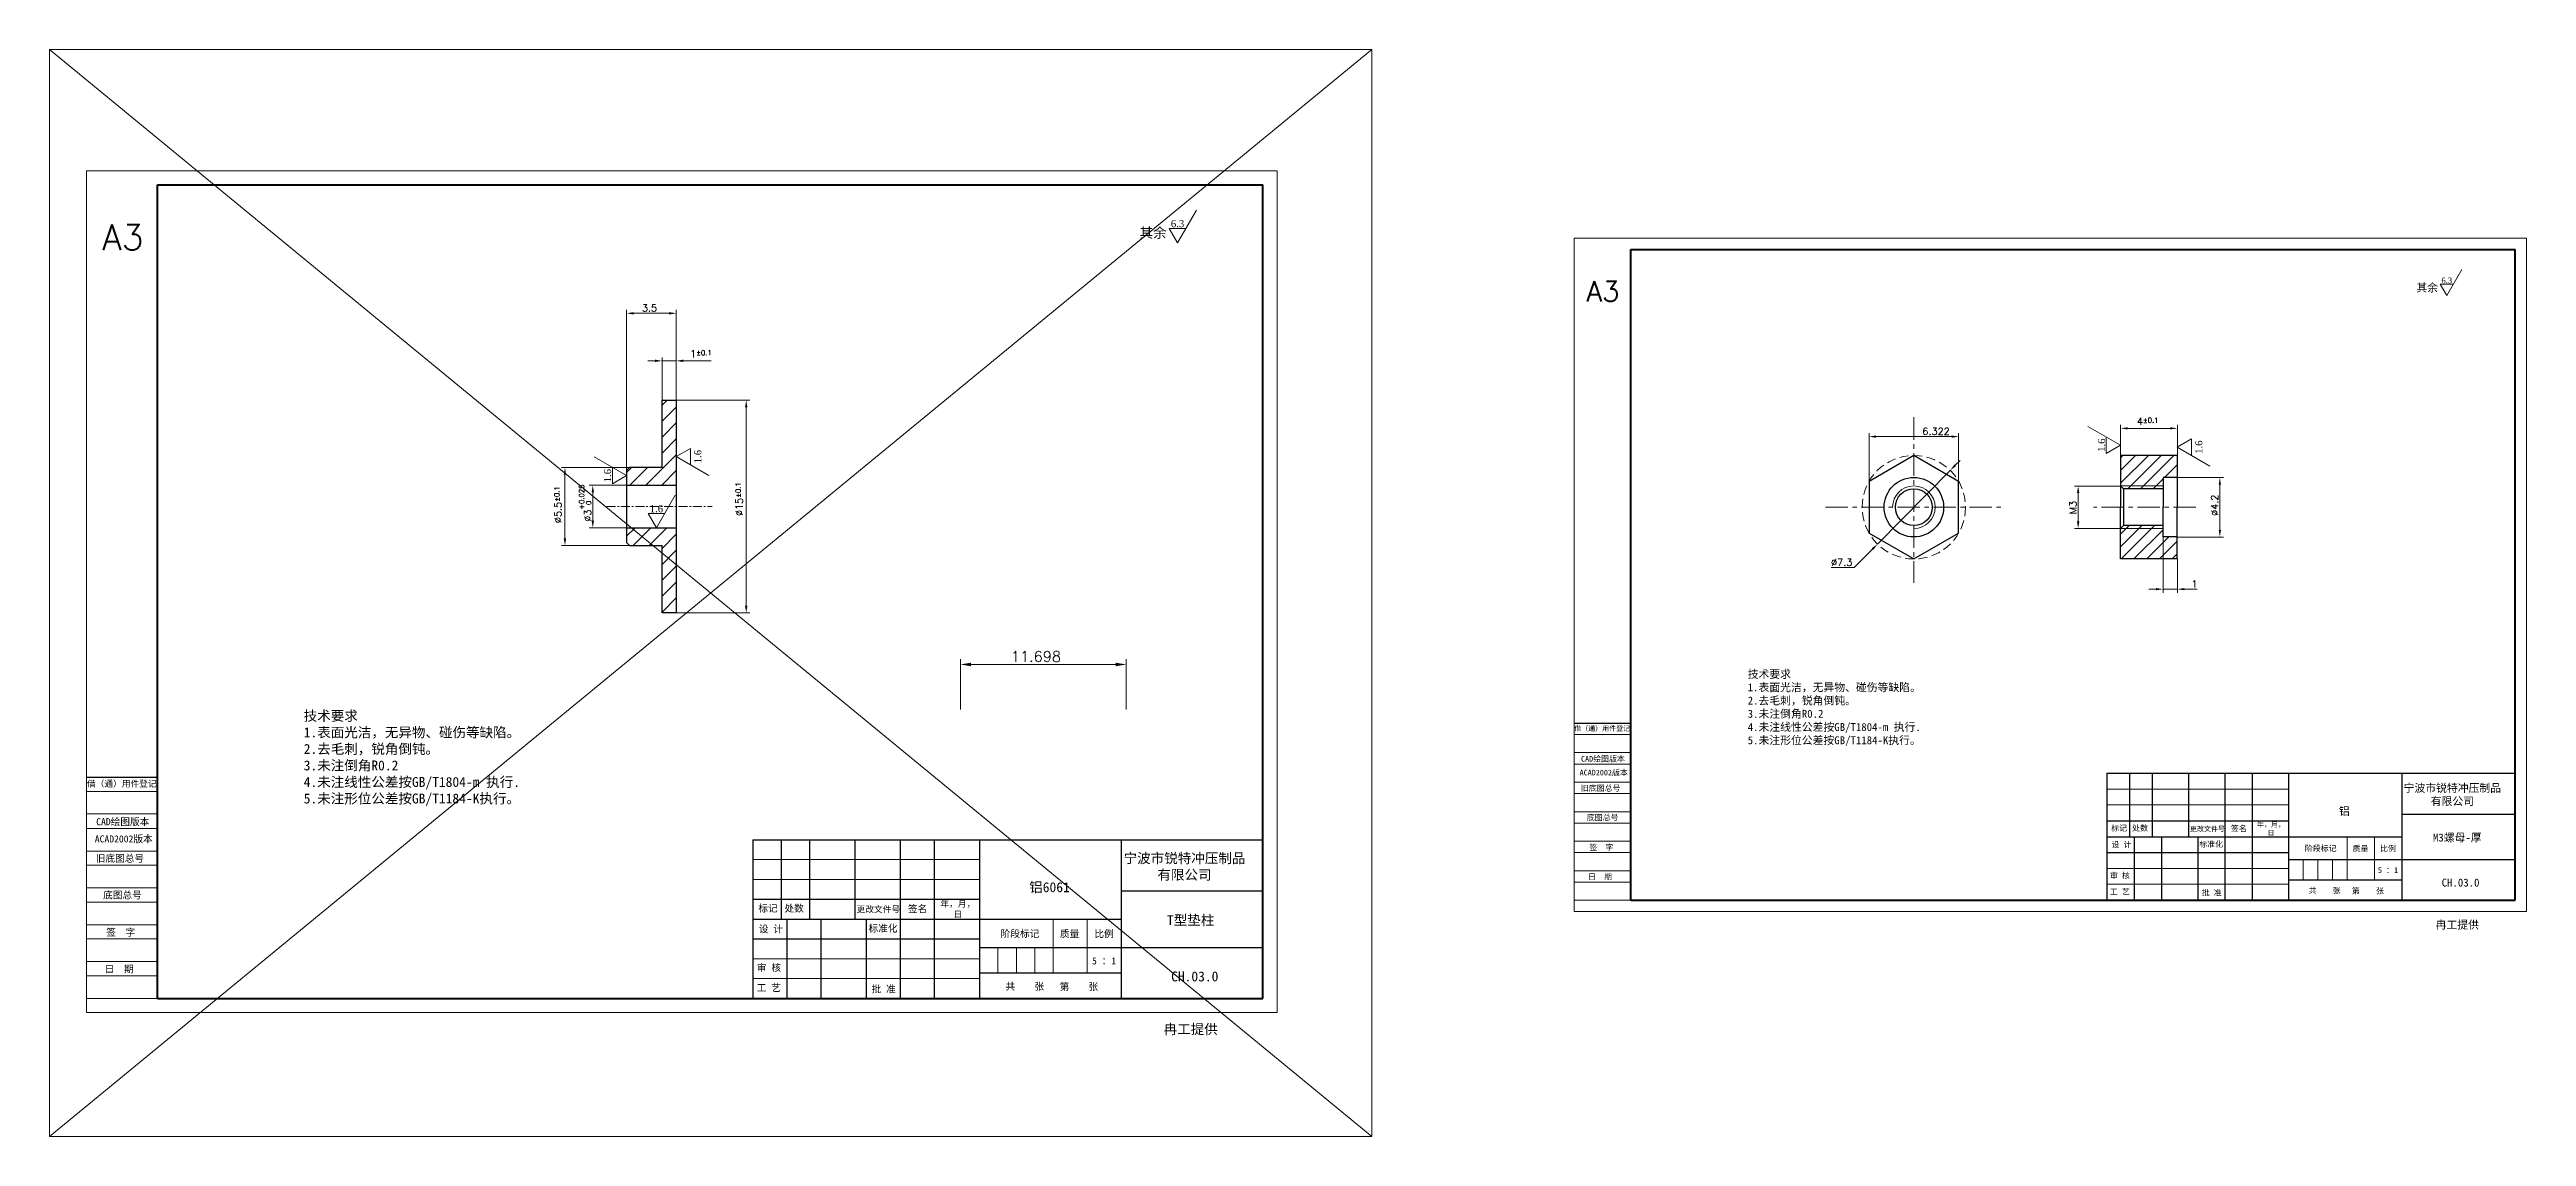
# Model space of a CAD drawing. Header units: millimetres. Extents: x 2517 to 6633, y 792 to 3241.
# Drawn here: x 3270.5 to 3445.3, y 2133.9 to 2210.6 of the extents above; entities that cross this region are included whole.
import ezdxf

# ---------------------------------------------------------------- set-up
doc = ezdxf.new("R2010")
doc.units = ezdxf.units.MM
doc.linetypes.add('CENTER', pattern=[50.8, 31.75, -6.35, 6.35, -6.35])
doc.linetypes.add('HIDDEN', pattern=[9.525, 6.35, -3.175])
for name, color, linetype, lineweight in [('中心线', 1, 'CENTER', 9), ('填充', 3, 'Continuous', 9), ('实线', 7, 'Continuous', 25), ('尺寸标注', 2, 'Continuous', 9), ('引导线', 6, 'Continuous', 9), ('文本', 3, 'Continuous', 15), ('粗实线', 9, 'Continuous', 50), ('虚线', 4, 'HIDDEN', 13)]:
    doc.layers.add(name, color=color, linetype=linetype, lineweight=lineweight)
doc.styles.add('st', font='txt.shx')
doc.styles.get("Standard").update_dxf_attribs({"font": 'simfang.ttf'})
doc.dimstyles.new('st0.2', dxfattribs={"dimscale": 0.2, "dimtxt": 2.5, "dimasz": 2.5, "dimexe": 1.25, "dimexo": 0, "dimtad": 1, "dimtoh": 1, "dimdec": 3, "dimdsep": 46, "dimtxsty": 'st', "dimcen": 0, "dimclrd": 256, "dimclre": 256, "dimclrt": 256, "dimadec": 4, "dimazin": 2, "dimtfac": 1, "dimtdec": 3, "dimtmove": 0, "dimatfit": 1, "dimfxl": 0, "dimlwd": -1, "dimlwe": -1, "dimarcsym": 0})
doc.dimstyles.new('st0.3', dxfattribs={"dimscale": 0.3, "dimtxt": 2.5, "dimasz": 2.5, "dimexe": 1.25, "dimexo": 0, "dimtad": 1, "dimtoh": 1, "dimdec": 3, "dimdsep": 46, "dimtxsty": 'st', "dimcen": 0, "dimclrd": 256, "dimclre": 256, "dimclrt": 256, "dimadec": 4, "dimazin": 2, "dimtfac": 1, "dimtdec": 3, "dimtmove": 0, "dimatfit": 1, "dimfxl": 0, "dimlwd": -1, "dimlwe": -1, "dimarcsym": 0})

# ---------------------------------------------------------------- blocks, each defined once
blk = doc.blocks.new('*D73')
at = {"layer": 'Defpoints', "color": 0, "ltscale": 0.2, "transparency": 16777216}
for p in [(3311.21, 2179.88), (3308.82, 2176.88), (3311.21, 2176.88)]:
    blk.add_point(p, dxfattribs=at)
at = {"layer": '尺寸标注', "ltscale": 0.2, "transparency": 16777216}
for p, q in [((3311.21, 2179.88), (3308.57, 2179.88)), ((3308.82, 2179.38), (3308.82, 2177.38)), ((3311.21, 2176.88), (3308.57, 2176.88))]:
    blk.add_line(p, q, dxfattribs=at)
for points in [[(3308.74, 2179.38), (3308.91, 2179.38), (3308.82, 2179.88)], [(3308.74, 2177.38), (3308.91, 2177.38), (3308.82, 2176.88)]]:
    blk.add_solid(points, dxfattribs=at)
at = {"layer": '尺寸标注', "ltscale": 0.2, "transparency": 16777216, "insert": (3308.28, 2178.62), "char_height": 0.5, "attachment_point": 5, "rotation": 90, "style": 'st'}
blk.add_mtext('%%C3{}{\\H0.71x;\\C3;\\S+0.025^  0;}', dxfattribs=at)
blk = doc.blocks.new('*D74')
at = {"layer": 'Defpoints', "color": 0, "ltscale": 0.2, "transparency": 16777216}
for p in [(3314.71, 2185.88), (3314.71, 2170.88), (3319.65, 2170.88)]:
    blk.add_point(p, dxfattribs=at)
at = {"layer": '尺寸标注', "ltscale": 0.2, "transparency": 16777216}
for p, q in [((3314.71, 2185.88), (3319.9, 2185.88)), ((3319.65, 2185.38), (3319.65, 2171.38)), ((3314.71, 2170.88), (3319.9, 2170.88))]:
    blk.add_line(p, q, dxfattribs=at)
for points in [[(3319.56, 2185.38), (3319.73, 2185.38), (3319.65, 2185.88)], [(3319.56, 2171.38), (3319.73, 2171.38), (3319.65, 2170.88)]]:
    blk.add_solid(points, dxfattribs=at)
at = {"layer": '尺寸标注', "ltscale": 0.2, "transparency": 16777216, "insert": (3319.15, 2178.9), "char_height": 0.5, "attachment_point": 5, "rotation": 90, "style": 'st'}
blk.add_mtext('%%c15{}{\\A0;{\\H1.5x;}{\\A2;\\H0.71x;\\C3;%%p0.1}}', dxfattribs=at)
blk = doc.blocks.new('*D75')
at = {"layer": 'Defpoints', "color": 0, "ltscale": 0.2, "transparency": 16777216}
for p in [(3314.71, 2188.66), (3313.71, 2185.88), (3314.71, 2185.88)]:
    blk.add_point(p, dxfattribs=at)
at = {"layer": '尺寸标注', "ltscale": 0.2, "transparency": 16777216}
for p, q in [((3313.21, 2188.66), (3312.71, 2188.66)), ((3313.71, 2185.88), (3313.71, 2188.91)), ((3313.71, 2188.66), (3314.71, 2188.66)), ((3314.71, 2185.88), (3314.71, 2188.91)), ((3315.21, 2188.66), (3317.18, 2188.66))]:
    blk.add_line(p, q, dxfattribs=at)
for points in [[(3313.21, 2188.75), (3313.21, 2188.58), (3313.71, 2188.66)], [(3315.21, 2188.75), (3315.21, 2188.58), (3314.71, 2188.66)]]:
    blk.add_solid(points, dxfattribs=at)
at = {"layer": '尺寸标注', "ltscale": 0.2, "transparency": 16777216, "insert": (3316.45, 2189.16), "char_height": 0.5, "attachment_point": 5, "style": 'st'}
blk.add_mtext('1{}{\\A0;{\\H1.5x;}{\\A2;\\H0.71x;\\C3;%%p0.1}}', dxfattribs=at)
blk = doc.blocks.new('*D76')
at = {"layer": 'Defpoints', "color": 0, "ltscale": 0.2, "transparency": 16777216}
for p in [(3311.41, 2181.13), (3306.86, 2175.63), (3311.41, 2175.63)]:
    blk.add_point(p, dxfattribs=at)
at = {"layer": '尺寸标注', "ltscale": 0.2, "transparency": 16777216}
for p, q in [((3311.41, 2181.13), (3306.61, 2181.13)), ((3306.86, 2180.63), (3306.86, 2176.13)), ((3311.41, 2175.63), (3306.61, 2175.63))]:
    blk.add_line(p, q, dxfattribs=at)
for points in [[(3306.77, 2180.63), (3306.94, 2180.63), (3306.86, 2181.13)], [(3306.77, 2176.13), (3306.94, 2176.13), (3306.86, 2175.63)]]:
    blk.add_solid(points, dxfattribs=at)
at = {"layer": '尺寸标注', "ltscale": 0.2, "transparency": 16777216, "insert": (3306.36, 2178.51), "char_height": 0.5, "attachment_point": 5, "rotation": 90, "style": 'st'}
blk.add_mtext('%%c5.5{}{\\A0;{\\H1.5x;}{\\A2;\\H0.71x;\\C3;%%p0.1}}', dxfattribs=at)
blk = doc.blocks.new('*D77')
at = {"layer": 'Defpoints', "color": 0, "ltscale": 0.2, "transparency": 16777216}
for p in [(3420.62, 2180.43), (3420.62, 2176.23), (3423.62, 2176.23)]:
    blk.add_point(p, dxfattribs=at)
at = {"layer": '尺寸标注', "ltscale": 0.2, "transparency": 16777216}
for p, q in [((3420.62, 2180.43), (3423.87, 2180.43)), ((3423.62, 2179.93), (3423.62, 2176.73)), ((3420.62, 2176.23), (3423.87, 2176.23))]:
    blk.add_line(p, q, dxfattribs=at)
for points in [[(3423.54, 2179.93), (3423.7, 2179.93), (3423.62, 2180.43)], [(3423.54, 2176.73), (3423.7, 2176.73), (3423.62, 2176.23)]]:
    blk.add_solid(points, dxfattribs=at)
at = {"layer": '尺寸标注', "ltscale": 0.2, "transparency": 16777216, "insert": (3423.25, 2178.47), "char_height": 0.5, "attachment_point": 5, "rotation": 90, "style": 'st'}
blk.add_mtext('%%c4.2', dxfattribs=at)
blk = doc.blocks.new('*D78')
at = {"layer": 'Defpoints', "color": 0, "ltscale": 0.2, "transparency": 16777216}
for p in [(3416.62, 2183.9), (3416.62, 2181.98), (3420.62, 2181.98)]:
    blk.add_point(p, dxfattribs=at)
at = {"layer": '尺寸标注', "ltscale": 0.2, "transparency": 16777216}
for p, q in [((3416.62, 2181.98), (3416.62, 2184.15)), ((3420.12, 2183.9), (3417.12, 2183.9)), ((3420.62, 2181.98), (3420.62, 2184.15))]:
    blk.add_line(p, q, dxfattribs=at)
for points in [[(3417.12, 2183.98), (3417.12, 2183.82), (3416.62, 2183.9)], [(3420.12, 2183.98), (3420.12, 2183.82), (3420.62, 2183.9)]]:
    blk.add_solid(points, dxfattribs=at)
at = {"layer": '尺寸标注', "ltscale": 0.2, "transparency": 16777216, "insert": (3418.53, 2184.4), "char_height": 0.5, "attachment_point": 5, "style": 'st'}
blk.add_mtext('4{}{\\A0;{\\H1.5x;}{\\A2;\\H0.71x;\\C3;%%p0.1}}', dxfattribs=at)
blk = doc.blocks.new('*D79')
at = {"layer": 'Defpoints', "color": 0, "ltscale": 0.2, "transparency": 16777216}
for p in [(3416.62, 2179.83), (3413.62, 2176.83), (3416.62, 2176.83)]:
    blk.add_point(p, dxfattribs=at)
at = {"layer": '尺寸标注', "ltscale": 0.2, "transparency": 16777216}
for p, q in [((3416.62, 2179.83), (3413.37, 2179.83)), ((3413.62, 2179.33), (3413.62, 2177.33)), ((3416.62, 2176.83), (3413.37, 2176.83))]:
    blk.add_line(p, q, dxfattribs=at)
for points in [[(3413.54, 2179.33), (3413.71, 2179.33), (3413.62, 2179.83)], [(3413.54, 2177.33), (3413.71, 2177.33), (3413.62, 2176.83)]]:
    blk.add_solid(points, dxfattribs=at)
at = {"layer": '尺寸标注', "ltscale": 0.2, "transparency": 16777216, "insert": (3413.25, 2178.31), "char_height": 0.5, "attachment_point": 5, "rotation": 90, "style": 'st'}
blk.add_mtext('M3', dxfattribs=at)
blk = doc.blocks.new('*D80')
at = {"layer": 'Defpoints', "color": 0, "ltscale": 0.2, "transparency": 16777216}
for p in [(3419.62, 2176.23), (3420.62, 2174.68), (3420.62, 2172.55)]:
    blk.add_point(p, dxfattribs=at)
at = {"layer": '尺寸标注', "ltscale": 0.2, "transparency": 16777216}
for p, q in [((3419.62, 2176.23), (3419.62, 2172.3)), ((3420.62, 2174.68), (3420.62, 2172.3)), ((3419.12, 2172.55), (3418.62, 2172.55)), ((3419.62, 2172.55), (3420.62, 2172.55)), ((3421.12, 2172.55), (3422.03, 2172.55))]:
    blk.add_line(p, q, dxfattribs=at)
for points in [[(3419.12, 2172.63), (3419.12, 2172.47), (3419.62, 2172.55)], [(3421.12, 2172.63), (3421.12, 2172.47), (3420.62, 2172.55)]]:
    blk.add_solid(points, dxfattribs=at)
at = {"layer": '尺寸标注', "ltscale": 0.2, "transparency": 16777216, "insert": (3421.83, 2172.92), "char_height": 0.5, "attachment_point": 5, "style": 'st'}
blk.add_mtext('1', dxfattribs=at)
blk = doc.blocks.new('*D81')
at = {"layer": 'Defpoints', "color": 0, "ltscale": 0.2, "transparency": 16777216}
for p in [(3405.19, 2183.32), (3398.87, 2180.16), (3405.19, 2180.16)]:
    blk.add_point(p, dxfattribs=at)
at = {"layer": '尺寸标注', "ltscale": 0.2, "transparency": 16777216}
for p, q in [((3398.87, 2180.16), (3398.87, 2183.57)), ((3399.37, 2183.32), (3404.69, 2183.32)), ((3405.19, 2180.16), (3405.19, 2183.57))]:
    blk.add_line(p, q, dxfattribs=at)
for points in [[(3399.37, 2183.4), (3399.37, 2183.23), (3398.87, 2183.32)], [(3404.69, 2183.4), (3404.69, 2183.23), (3405.19, 2183.32)]]:
    blk.add_solid(points, dxfattribs=at)
at = {"layer": '尺寸标注', "ltscale": 0.2, "transparency": 16777216, "insert": (3403.6, 2183.69), "char_height": 0.5, "attachment_point": 5, "style": 'st'}
blk.add_mtext('6.322', dxfattribs=at)
blk = doc.blocks.new('*D82')
at = {"layer": 'Defpoints', "color": 0, "ltscale": 0.2, "transparency": 16777216}
for p in [(3404.59, 2180.93), (3399.47, 2175.73)]:
    blk.add_point(p, dxfattribs=at)
at = {"layer": '尺寸标注', "ltscale": 0.2, "transparency": 16777216}
for p, q in [((3404.94, 2181.29), (3405.3, 2181.64)), ((3404.59, 2180.93), (3399.47, 2175.73)), ((3397.82, 2174.07), (3396.19, 2174.07)), ((3399.11, 2175.38), (3397.82, 2174.07))]:
    blk.add_line(p, q, dxfattribs=at)
for points in [[(3404.89, 2181.35), (3405, 2181.23), (3404.59, 2180.93)], [(3399.05, 2175.44), (3399.17, 2175.32), (3399.47, 2175.73)]]:
    blk.add_solid(points, dxfattribs=at)
at = {"layer": '尺寸标注', "ltscale": 0.2, "transparency": 16777216, "insert": (3396.94, 2174.44), "char_height": 0.5, "attachment_point": 5, "style": 'st'}
blk.add_mtext('∅7.3', dxfattribs=at)
blk = doc.blocks.new('*D26')
at = {"layer": 'Defpoints', "color": 0, "ltscale": 0.2, "transparency": 16777216}
for p in [(3314.71, 2192.02), (3314.71, 2185.88), (3311.21, 2180.93)]:
    blk.add_point(p, dxfattribs=at)
at = {"layer": '尺寸标注', "ltscale": 0.2, "transparency": 16777216}
for p, q in [((3311.21, 2180.93), (3311.21, 2192.27)), ((3311.71, 2192.02), (3314.21, 2192.02)), ((3314.71, 2185.88), (3314.71, 2192.27))]:
    blk.add_line(p, q, dxfattribs=at)
for points in [[(3311.71, 2192.1), (3311.71, 2191.93), (3311.21, 2192.02)], [(3314.21, 2192.1), (3314.21, 2191.93), (3314.71, 2192.02)]]:
    blk.add_solid(points, dxfattribs=at)
at = {"layer": '尺寸标注', "ltscale": 0.2, "transparency": 16777216, "insert": (3312.82, 2192.39), "char_height": 0.5, "attachment_point": 5, "style": 'st'}
blk.add_mtext('3.5', dxfattribs=at)
blk = doc.blocks.new('*D65')
at = {"layer": 'Defpoints', "color": 0, "ltscale": 0.2, "transparency": 16777216}
for p in [(3346.46, 2167.24), (3334.76, 2164.06), (3346.46, 2164.06)]:
    blk.add_point(p, dxfattribs=at)
at = {"layer": '尺寸标注', "ltscale": 0.2, "transparency": 16777216}
for p, q in [((3334.76, 2164.06), (3334.76, 2167.61)), ((3335.51, 2167.24), (3345.71, 2167.24)), ((3346.46, 2164.06), (3346.46, 2167.61))]:
    blk.add_line(p, q, dxfattribs=at)
for points in [[(3335.51, 2167.36), (3335.51, 2167.11), (3334.76, 2167.24)], [(3345.71, 2167.36), (3345.71, 2167.11), (3346.46, 2167.24)]]:
    blk.add_solid(points, dxfattribs=at)
at = {"layer": '尺寸标注', "ltscale": 0.2, "transparency": 16777216, "insert": (3340.09, 2167.8), "char_height": 0.75, "attachment_point": 5, "style": 'st'}
blk.add_mtext('11.698', dxfattribs=at)

msp = doc.modelspace()

# ---------------------------------------------------------------- hatches: boundary and pattern name
at = {"layer": '填充', "ltscale": 0.2}
h = msp.add_hatch(dxfattribs=at)
h.set_pattern_fill('LINE', color=256, scale=0.25, angle=45)
h.set_pattern_definition([(45, (29.6019, 828.8042), (-0.561266, 0.561266), [])])
h.paths.add_polyline_path([(3314.7117, 2185.8841), (3313.7117, 2185.8841), (3313.7117, 2181.1341), (3311.2117, 2181.1341), (3311.2117, 2179.8841), (3314.7117, 2179.8841)])
h.paths.add_polyline_path([(3314.7117, 2176.8841), (3311.2117, 2176.8841), (3311.2117, 2175.6341), (3313.7117, 2175.6341), (3313.7117, 2170.8841), (3314.7117, 2170.8841)])
h = msp.add_hatch(dxfattribs=at)
h.set_pattern_fill('LINE', color=256, scale=0.2, angle=45)
h.set_pattern_definition([(45, (40.3487, 828.8042), (-0.44901281, 0.44901281), [])])
h.paths.add_polyline_path([(3420.6169, 2181.9829), (3416.6169, 2181.9829), (3416.6169, 2179.6309), (3419.6169, 2179.6309), (3419.6169, 2180.4329), (3420.6169, 2180.4329)])
h.paths.add_polyline_path([(3420.6169, 2176.2329), (3419.6169, 2176.2329), (3419.6169, 2177.0348), (3416.6169, 2177.0348), (3416.6169, 2174.6829), (3420.6169, 2174.6829)])

# ---------------------------------------------------------------- linework, layer by layer
at = {"layer": '中心线', "ltscale": 0.05}
for p, q in [((3402.0292, 2184.6862), (3402.0292, 2172.9872)), ((3395.7919, 2178.3329), (3408.1618, 2178.3329)), ((3421.9363, 2178.3329), (3414.7051, 2178.3329))]:
    msp.add_line(p, q, dxfattribs=at)
at = {"layer": '中心线', "ltscale": 0.02}
msp.add_line((3309.7929, 2178.3841), (3317.2491, 2178.3841), dxfattribs=at)
at = {"layer": '填充', "ltscale": 0.2}
for p, q in [((3419.6169, 2179.8329), (3416.6169, 2179.8329)), ((3419.6169, 2176.8329), (3416.6169, 2176.8329))]:
    msp.add_line(p, q, dxfattribs=at)
msp.add_arc((3402.0292, 2178.3329), 1.5, 270, 180, dxfattribs=at)
at = {"layer": '实线', "ltscale": 0.2}
for p, q in [((3313.7117, 2181.1341), (3313.7117, 2185.8841)), ((3313.7117, 2185.8841), (3314.7117, 2185.8841)), ((3314.7117, 2185.8841), (3314.7117, 2170.8841)), ((3311.4117, 2181.1341), (3311.2117, 2180.9341)), ((3313.7117, 2181.1341), (3311.4117, 2181.1341)), ((3420.6169, 2181.9829), (3416.6169, 2181.9829)), ((3416.6169, 2181.9829), (3416.6169, 2178.3329)), ((3420.6169, 2181.9829), (3420.6169, 2178.3329)), ((3311.2117, 2180.9341), (3311.2117, 2175.8341)), ((3311.2117, 2179.8841), (3314.7117, 2179.8841)), ((3416.6169, 2179.8329), (3416.8189, 2179.6309)), ((3419.6169, 2179.6309), (3416.8189, 2179.6309)), ((3416.8189, 2179.6309), (3416.8189, 2177.0348)), ((3420.6169, 2180.4329), (3419.6169, 2180.4329)), ((3419.6169, 2180.4329), (3419.6169, 2178.3329)), ((3416.6169, 2174.6829), (3416.6169, 2178.3329)), ((3419.6169, 2176.2329), (3419.6169, 2178.3329)), ((3420.6169, 2174.6829), (3420.6169, 2178.3329)), ((3311.2117, 2176.8841), (3314.7117, 2176.8841)), ((3311.4117, 2175.6341), (3311.2117, 2175.8341)), ((3416.8189, 2177.0348), (3416.6169, 2176.8329)), ((3419.6169, 2177.0348), (3416.8189, 2177.0348)), ((3420.6169, 2176.2329), (3419.6169, 2176.2329)), ((3311.4117, 2175.6341), (3313.7117, 2175.6341)), ((3313.7117, 2170.8841), (3313.7117, 2175.6341)), ((3420.6169, 2174.6829), (3416.6169, 2174.6829)), ((3314.7117, 2170.8841), (3313.7117, 2170.8841))]:
    msp.add_line(p, q, dxfattribs=at)
at = {"layer": '实线'}
for p, q in [((3378.0525, 2163.0845), (3382.0525, 2163.0845)), ((3273.1063, 2159.2724), (3278.1063, 2159.2724)), ((3382.0525, 2150.6045), (3382.0525, 2159.5645)), ((3382.0525, 2159.5645), (3382.0525, 2150.6045)), ((3415.6525, 2159.5645), (3444.4525, 2159.5645)), ((3415.6555, 2159.5645), (3415.6555, 2150.6045)), ((3417.2555, 2159.5645), (3417.2555, 2155.0845)), ((3418.8555, 2159.5645), (3418.8555, 2155.0845)), ((3421.4155, 2159.5645), (3421.4155, 2155.0845)), ((3423.9755, 2159.5645), (3423.9755, 2150.6045)), ((3425.8955, 2159.5645), (3425.8955, 2150.6045)), ((3428.4555, 2159.5645), (3428.4555, 2150.6045)), ((3436.4525, 2159.5645), (3436.4525, 2150.6045)), ((3436.4525, 2156.6845), (3444.4525, 2156.6845)), ((3278.1063, 2154.8724), (3278.1063, 2143.6724)), ((3278.1063, 2143.6724), (3278.1063, 2154.8724)), ((3320.1063, 2154.8724), (3356.1063, 2154.8724)), ((3320.1101, 2154.8724), (3320.1101, 2143.6724)), ((3322.1101, 2154.8724), (3322.1101, 2149.2724)), ((3324.1101, 2154.8724), (3324.1101, 2149.2724)), ((3327.3101, 2154.8724), (3327.3101, 2149.2724)), ((3330.5101, 2154.8724), (3330.5101, 2143.6724)), ((3332.9101, 2154.8724), (3332.9101, 2143.6724)), ((3336.1101, 2154.8724), (3336.1101, 2143.6724)), ((3346.1063, 2154.8724), (3346.1063, 2143.6724)), ((3415.6525, 2156.2045), (3428.4555, 2156.2045)), ((3415.6525, 2155.0845), (3428.4555, 2155.0845)), ((3417.5755, 2155.0845), (3417.5755, 2150.6045)), ((3419.4955, 2155.0845), (3419.4955, 2150.6045)), ((3422.0555, 2155.0845), (3422.0555, 2150.6045)), ((3428.4555, 2155.0845), (3436.4525, 2155.0845)), ((3415.6525, 2153.9645), (3428.4555, 2153.9645)), ((3428.4555, 2153.4845), (3444.4525, 2153.4845)), ((3428.4555, 2152.0445), (3436.4525, 2152.0445)), ((3320.1063, 2150.6724), (3336.1101, 2150.6724)), ((3346.1063, 2151.2724), (3356.1063, 2151.2724)), ((3415.6525, 2150.6045), (3444.4525, 2150.6045)), ((3320.1063, 2149.2724), (3336.1101, 2149.2724)), ((3320.1063, 2147.8724), (3336.1101, 2147.8724)), ((3322.5101, 2149.2724), (3322.5101, 2143.6724)), ((3324.9101, 2149.2724), (3324.9101, 2143.6724)), ((3328.1101, 2149.2724), (3328.1101, 2143.6724)), ((3336.1101, 2149.2724), (3346.1063, 2149.2724)), ((3336.1101, 2147.2724), (3356.1063, 2147.2724)), ((3336.1101, 2145.4724), (3346.1063, 2145.4724)), ((3320.1063, 2143.6724), (3356.1063, 2143.6724))]:
    msp.add_line(p, q, dxfattribs=at)
at = {"layer": '实线', "ltscale": 0.2}
msp.add_lwpolyline([(3402.0292, 2181.9829), (3398.8682, 2180.1579), (3398.8682, 2176.5079), (3402.0292, 2174.6829), (3405.1902, 2176.5079), (3405.1902, 2180.1579)], close=True, dxfattribs=at)
for radius in [2.1, 1.298]:
    msp.add_circle((3402.0292, 2178.3329), radius, dxfattribs=at)
at = {"layer": '尺寸标注', "ltscale": 0.2}
for p, q in [((3270.4923, 2210.6317), (3363.7842, 2210.6317)), ((3270.4923, 2133.9284), (3270.4923, 2210.6317)), ((3270.4923, 2210.6317), (3363.7842, 2133.9284)), ((3363.7842, 2210.6317), (3270.4923, 2133.9284)), ((3363.7842, 2210.6317), (3363.7842, 2133.9284)), ((3363.7842, 2133.9284), (3270.4923, 2133.9284))]:
    msp.add_line(p, q, dxfattribs=at)
at = {"layer": '引导线'}
for p, q in [((3273.1063, 2202.0724), (3357.1063, 2202.0724)), ((3273.1063, 2142.6724), (3273.1063, 2202.0724)), ((3357.1063, 2142.6724), (3357.1063, 2202.0724)), ((3378.0525, 2197.3245), (3445.2525, 2197.3245)), ((3378.0525, 2149.8045), (3378.0525, 2197.3245)), ((3445.2525, 2149.8045), (3445.2525, 2197.3245)), ((3382.0525, 2162.2845), (3378.0525, 2162.2845)), ((3382.0525, 2161.0302), (3378.0525, 2161.0302)), ((3382.0525, 2160.2045), (3378.0525, 2160.2045)), ((3382.0525, 2158.9245), (3378.0525, 2158.9245)), ((3415.6525, 2158.4445), (3428.4555, 2158.4445)), ((3278.1063, 2158.2724), (3273.1063, 2158.2724)), ((3278.1063, 2156.7045), (3273.1063, 2156.7045)), ((3382.0525, 2158.1245), (3378.0525, 2158.1245)), ((3382.0525, 2156.8445), (3378.0525, 2156.8445)), ((3415.6525, 2157.3245), (3428.4555, 2157.3245)), ((3278.1063, 2155.6724), (3273.1063, 2155.6724)), ((3382.0525, 2156.0445), (3378.0525, 2156.0445)), ((3278.1063, 2154.0724), (3273.1063, 2154.0724)), ((3278.1063, 2153.0724), (3273.1063, 2153.0724)), ((3320.1063, 2153.4724), (3336.1101, 2153.4724)), ((3382.0525, 2154.7645), (3378.0525, 2154.7645)), ((3382.0525, 2153.9645), (3378.0525, 2153.9645)), ((3278.1063, 2151.4724), (3273.1063, 2151.4724)), ((3320.1063, 2152.0724), (3336.1101, 2152.0724)), ((3382.0525, 2152.6845), (3378.0525, 2152.6845)), ((3382.0525, 2151.8845), (3378.0525, 2151.8845)), ((3415.6525, 2152.8445), (3428.4555, 2152.8445)), ((3415.6525, 2151.7245), (3428.4555, 2151.7245)), ((3278.1063, 2150.4724), (3273.1063, 2150.4724)), ((3382.0525, 2150.6045), (3378.0525, 2150.6045)), ((3378.0525, 2149.8045), (3445.2525, 2149.8045)), ((3278.1063, 2148.8724), (3273.1063, 2148.8724)), ((3278.1063, 2147.8724), (3273.1063, 2147.8724)), ((3278.1063, 2146.2724), (3273.1063, 2146.2724)), ((3320.1063, 2146.4724), (3336.1101, 2146.4724)), ((3278.1063, 2145.2724), (3273.1063, 2145.2724)), ((3320.1063, 2145.0724), (3336.1101, 2145.0724)), ((3278.1063, 2143.6724), (3273.1063, 2143.6724)), ((3273.1063, 2142.6724), (3357.1063, 2142.6724))]:
    msp.add_line(p, q, dxfattribs=at)
at = {"layer": '文本'}
for p, q in [((3350.0787, 2196.9972), (3351.4089, 2199.3012)), ((3350.6607, 2198.0052), (3349.4968, 2198.0052)), ((3349.4968, 2198.0052), (3350.0787, 2196.9972)), ((3439.6304, 2193.2643), (3440.6945, 2195.1075)), ((3440.0959, 2194.0707), (3439.1648, 2194.0707)), ((3439.1648, 2194.0707), (3439.6304, 2193.2643)), ((3416.6169, 2182.7098), (3414.3129, 2184.04)), ((3415.6089, 2183.2918), (3415.6089, 2182.1278)), ((3421.6249, 2183.1535), (3420.6169, 2182.5716)), ((3421.6249, 2181.9896), (3421.6249, 2183.1535)), ((3311.2117, 2180.5604), (3308.9077, 2181.8906)), ((3310.2037, 2181.1424), (3310.2037, 2179.9784)), ((3315.7197, 2182.4852), (3314.7117, 2181.9032)), ((3314.7117, 2181.9032), (3317.0157, 2180.573)), ((3315.7197, 2181.3212), (3315.7197, 2182.4852)), ((3415.6089, 2182.1278), (3416.6169, 2182.7098)), ((3420.6169, 2182.5716), (3422.9209, 2181.2413)), ((3310.2037, 2179.9784), (3311.2117, 2180.5604)), ((3313.8919, 2177.8921), (3312.728, 2177.8921)), ((3312.728, 2177.8921), (3313.31, 2176.8841)), ((3313.31, 2176.8841), (3314.6402, 2179.1881))]:
    msp.add_line(p, q, dxfattribs=at)
at = {"layer": '文本', "ltscale": 0.2}
for p, q in [((3432.6125, 2155.0845), (3432.6125, 2152.0445)), ((3434.5325, 2155.0845), (3434.5325, 2152.0445)), ((3429.4925, 2153.4845), (3429.4925, 2152.0445)), ((3430.5325, 2153.4845), (3430.5325, 2152.0445)), ((3431.5725, 2153.4845), (3431.5725, 2152.0445)), ((3341.3063, 2149.2724), (3341.3063, 2145.4724)), ((3343.7063, 2149.2724), (3343.7063, 2145.4724)), ((3337.4063, 2147.2724), (3337.4063, 2145.4724)), ((3338.7063, 2147.2724), (3338.7063, 2145.4724)), ((3340.0063, 2147.2724), (3340.0063, 2145.4724))]:
    msp.add_line(p, q, dxfattribs=at)
at = {"layer": '粗实线'}
for p, q in [((3278.1063, 2143.6724), (3278.1063, 2201.0724)), ((3278.1063, 2201.0724), (3356.1063, 2201.0724)), ((3356.1063, 2143.6724), (3356.1063, 2201.0724)), ((3382.0525, 2150.6045), (3382.0525, 2196.5245)), ((3382.0525, 2196.5245), (3444.4525, 2196.5245)), ((3444.4525, 2150.6045), (3444.4525, 2196.5245)), ((3382.0525, 2150.6045), (3444.4525, 2150.6045)), ((3278.1063, 2143.6724), (3356.1063, 2143.6724))]:
    msp.add_line(p, q, dxfattribs=at)
at = {"layer": '虚线', "ltscale": 0.1}
msp.add_circle((3402.0292, 2178.3329), 3.65, dxfattribs=at)

# ---------------------------------------------------------------- texts
at = {"layer": '实线', "ltscale": 0.2, "attachment_point": 1, "style": 'st'}
for insert, char_height, width in [((3274.1947, 2198.2835), 1.8, 5), ((3378.9231, 2194.2934), 1.44, 4)]:
    msp.add_mtext('A3', dxfattribs=dict(at, insert=insert, char_height=char_height, width=width))
at = {"layer": '实线', "attachment_point": 5}
for s, insert, char_height, width in [('宁波市锐特冲压制品\\P有限公司', (3440.0239, 2158.0218), 0.56, 10.108768), ('铝', (3432.4032, 2156.8513), 0.56, 6.29936), ('M3螺母-厚', (3440.3724, 2154.992), 0.56, 10.108768), ('宁波市锐特冲压制品\\P有限公司', (3350.5707, 2152.944), 0.7, 12.63596), ('铝6061', (3341.0448, 2151.4809), 0.7, 7.8742), ('CH.03.0', (3440.6025, 2151.8404), 0.56, 7.3604), ('T型垫柱', (3351.0063, 2149.1568), 0.7, 12.63596), ('冉工提供', (3440.3724, 2148.8372), 0.56, 10.108768), ('CH.03.0', (3351.2939, 2145.2173), 0.7, 9.2005), ('冉工提供', (3351.0063, 2141.4633), 0.7, 12.63596)]:
    msp.add_mtext(s, dxfattribs=dict(at, insert=insert, char_height=char_height, width=width))
at = {"layer": '文本'}
for s, insert, char_height, width, attachment_point in [('{\\fTimes New Roman|b0|i0|c0|p18;6.3}', (3349.6085, 2198.5942), 0.5, 2.92, 1), ('其余', (3348.3525, 2197.2702), 0.7, 12.63596, 8), ('其余', (3438.2494, 2193.4828), 0.56, 10.108768, 8), ('{\\fTimes New Roman|b0|i0|c0|p18;6.3}', (3439.2542, 2194.5419), 0.4, 2.336, 1), ('{\\fTimes New Roman|b0|i0|c0|p18;1.6}', (3312.8398, 2178.4811), 0.5, 2.92, 1), ('技术要求\\P1.表面光洁，无异物、碰伤等缺陷。\\P2.去毛刺，锐角倒钝。\\P3.未注倒角R0.2\\P4.未注线性公差按GB/T1804-m 执行.\\P5.未注形位公差按GB/T1184-K执行。', (3390.3075, 2164.1545), 0.56, 14.322368, 4), ('技术要求\\P1.表面光洁，无异物、碰伤等缺陷。\\P2.去毛刺，锐角倒钝。\\P3.未注倒角R0.2\\P4.未注线性公差按GB/T1804-m 执行.\\P5.未注形位公差按GB/T1184-K执行。', (3288.4252, 2160.6099), 0.7, 17.90296, 4)]:
    msp.add_mtext(s, dxfattribs=dict(at, insert=insert, char_height=char_height, width=width, attachment_point=attachment_point))
at = {"layer": '文本', "char_height": 0.5, "width": 2.92, "attachment_point": 1, "rotation": 90}
for insert in [(3415.02, 2182.2396), (3421.8797, 2182.1014), (3309.6147, 2180.0902), (3315.9744, 2181.433)]:
    msp.add_mtext('{\\fTimes New Roman|b0|i0|c0|p18;1.6}', dxfattribs=dict(at, insert=insert))
at = {"layer": '文本', "ltscale": 0.2, "attachment_point": 5}
for s, insert, char_height, width in [('借（通）用件登记', (3380.0384, 2162.7014), 0.352, 8.180576), ('CAD绘图版本', (3380.0953, 2160.5557), 0.4, 12.127523), ('借（通）用件登记', (3275.5888, 2158.7936), 0.44, 10.22572), ('ACAD2002版本', (3380.1501, 2159.5843), 0.4, 9.361523), ('旧底图总号', (3379.9337, 2158.4861), 0.4, 10.590149), ('底图总号', (3380.0766, 2156.4169), 0.4, 2.321856), ('ACAD2002版本', (3275.7284, 2154.8971), 0.5, 11.701904), ('CAD绘图版本', (3275.6599, 2156.1114), 0.5, 15.159404), ('标记', (3416.5139, 2155.6699), 0.4, 2.321856), ('处数', (3417.9891, 2155.6664), 0.4, 2.321856), ('更改文件号', (3422.7407, 2155.6134), 0.352, 5.150107), ('标准化', (3423.0078, 2154.5353), 0.4, 2.321856), ('签名', (3424.959, 2155.6389), 0.4, 2.321856), ('年，月，日', (3427.2298, 2155.6355), 0.352, 2.321856), ('旧底图总号', (3275.4578, 2153.5244), 0.5, 13.237686), ('签  字', (3379.9789, 2154.3112), 0.4, 2.321856), ('设 计', (3416.6775, 2154.4989), 0.4, 2.321856), ('阶段标记', (3430.7368, 2154.2385), 0.4, 2.321856), ('质量', (3433.5388, 2154.2292), 0.4, 2.321856), ('比例', (3435.4862, 2154.2292), 0.4, 2.321856), ('日  期', (3379.8896, 2152.2412), 0.4, 2.321856), ('工 艺', (3416.5619, 2151.1888), 0.4, 2.321856), ('审 核', (3416.5682, 2152.3164), 0.4, 2.321856), ('批 准', (3423.0442, 2151.1141), 0.4, 2.321856), ('共    张', (3431.0136, 2151.2574), 0.4, 2.321856), ('第    张', (3434.0642, 2151.2429), 0.4, 2.321856), ('5 ：1', (3435.484, 2152.7195), 0.4, 2.321856), ('底图总号', (3275.6365, 2150.9379), 0.5, 2.90232), ('标记', (3321.1832, 2150.0041), 0.5, 2.90232), ('处数', (3323.0272, 2149.9998), 0.5, 2.90232), ('更改文件号', (3328.9666, 2149.9335), 0.44, 6.437633), ('签名', (3331.7395, 2149.9654), 0.5, 2.90232), ('年，月，日', (3334.578, 2149.9611), 0.44, 2.90232), ('签  字', (3275.5144, 2148.3058), 0.5, 2.90232), ('设 计', (3321.3877, 2148.5404), 0.5, 2.90232), ('标准化', (3329.3005, 2148.5859), 0.5, 2.90232), ('阶段标记', (3338.9617, 2148.2149), 0.5, 2.90232), ('质量', (3342.4643, 2148.2033), 0.5, 2.90232), ('比例', (3344.8985, 2148.2033), 0.5, 2.90232), ('日  期', (3275.4028, 2145.7182), 0.5, 2.90232), ('审 核', (3321.2511, 2145.8123), 0.5, 2.90232), ('5 ：1', (3344.8957, 2146.3161), 0.5, 2.90232), ('工 艺', (3321.2431, 2144.4027), 0.5, 2.90232), ('批 准', (3329.3461, 2144.3095), 0.5, 2.90232), ('共    张', (3339.3078, 2144.4885), 0.5, 2.90232), ('第    张', (3343.1211, 2144.4705), 0.5, 2.90232)]:
    msp.add_mtext(s, dxfattribs=dict(at, insert=insert, char_height=char_height, width=width))

# ---------------------------------------------------------------- dimensions: what is measured, and where the dimension line sits
at = {"layer": '尺寸标注', "ltscale": 0.2}
for base, p1, p2, dimstyle, picture, middle in [((3314.7117, 2192.0178), (3311.2117, 2180.9341), (3314.7117, 2185.8841), 'st0.2', '*D26', (3312.8212, 2192.0178)), ((3405.1902, 2183.318), (3398.8682, 2180.1579), (3405.1902, 2180.1579), 'st0.2', '*D81', (3403.6023, 2183.318)), ((3420.6169, 2172.5487), (3419.6169, 2176.2329), (3420.6169, 2174.6829), 'st0.2', '*D80', (3421.8253, 2172.5487)), ((3346.4564, 2167.2386), (3334.7586, 2164.059), (3346.4564, 2164.059), 'st0.3', '*D65', (3340.0928, 2167.2386))]:
    dim = msp.add_linear_dim(base=base, p1=p1, p2=p2, dimstyle=dimstyle, dxfattribs=at)
    dim.commit()
    dim.dimension.update_dxf_attribs({"geometry": picture, "text_midpoint": middle, "dimtype": 160})
for base, p1, p2, picture, middle in [((3314.7117, 2188.6617), (3313.7117, 2185.8841), (3314.7117, 2185.8841), '*D75', (3316.4471, 2188.6617)), ((3416.6169, 2183.8986), (3420.6169, 2181.9829), (3416.6169, 2181.9829), '*D78', (3418.5327, 2183.8986))]:
    dim = msp.add_linear_dim(base=base, p1=p1, p2=p2, text='<>{}{\\A0;{\\H1.5x;}{\\A2;\\H0.71x;\\C3;%%p0.1}}', dimstyle='st0.2', override={"dimtp": 0.1, "dimtm": 0.1, "dimtdec": 3, "dimtzin": 8}, dxfattribs=at)
    dim.commit()
    dim.dimension.update_dxf_attribs({"geometry": picture, "text_midpoint": middle, "dimtype": 160})
for base, p1, p2, text, override, picture, middle in [((3319.6459, 2170.8841), (3314.7117, 2185.8841), (3314.7117, 2170.8841), '%%c<>{}{\\A0;{\\H1.5x;}{\\A2;\\H0.71x;\\C3;%%p0.1}}', {"dimtp": 0.1, "dimtm": 0.1, "dimtdec": 3, "dimtzin": 8}, '*D74', (3319.6459, 2178.9027)), ((3306.8563, 2175.6341), (3311.4117, 2181.1341), (3311.4117, 2175.6341), '%%c<>{}{\\A0;{\\H1.5x;}{\\A2;\\H0.71x;\\C3;%%p0.1}}', {"dimtp": 0.1, "dimtm": 0.1, "dimtdec": 3, "dimtzin": 8}, '*D76', (3306.8563, 2178.5129)), ((3308.8228, 2176.8841), (3311.2117, 2179.8841), (3311.2117, 2176.8841), '%%C<>{}{\\H0.71x;\\C3;\\S+0.025^  0;}', {"dimtp": 0.025, "dimtm": 0, "dimtdec": 3, "dimtzin": 8}, '*D73', (3308.8228, 2178.6208))]:
    dim = msp.add_linear_dim(base=base, p1=p1, p2=p2, angle=90, text=text, dimstyle='st0.2', override=override, dxfattribs=at)
    dim.commit()
    dim.dimension.update_dxf_attribs({"geometry": picture, "text_midpoint": middle, "dimtype": 160})
dim = msp.add_diameter_dim_2p(p1=(3404.5931, 2180.9308), p2=(3399.4654, 2175.735), dimstyle='st0.2', dxfattribs=at)
dim.commit()
dim.dimension.update_dxf_attribs({"geometry": '*D82', "text_midpoint": (3396.9429, 2174.0657), "dimtype": 163})
for base, p1, p2, text, picture, middle in [((3413.6237, 2176.8329), (3416.6169, 2179.8329), (3416.6169, 2176.8329), 'M<>', '*D79', (3413.6237, 2178.3111)), ((3423.6205, 2176.2329), (3420.6169, 2180.4329), (3420.6169, 2176.2329), '%%c<>', '*D77', (3423.6205, 2178.4686))]:
    dim = msp.add_linear_dim(base=base, p1=p1, p2=p2, angle=90, text=text, dimstyle='st0.2', dxfattribs=at)
    dim.commit()
    dim.dimension.update_dxf_attribs({"geometry": picture, "text_midpoint": middle, "dimtype": 160})

doc.saveas('drawing.dxf')
